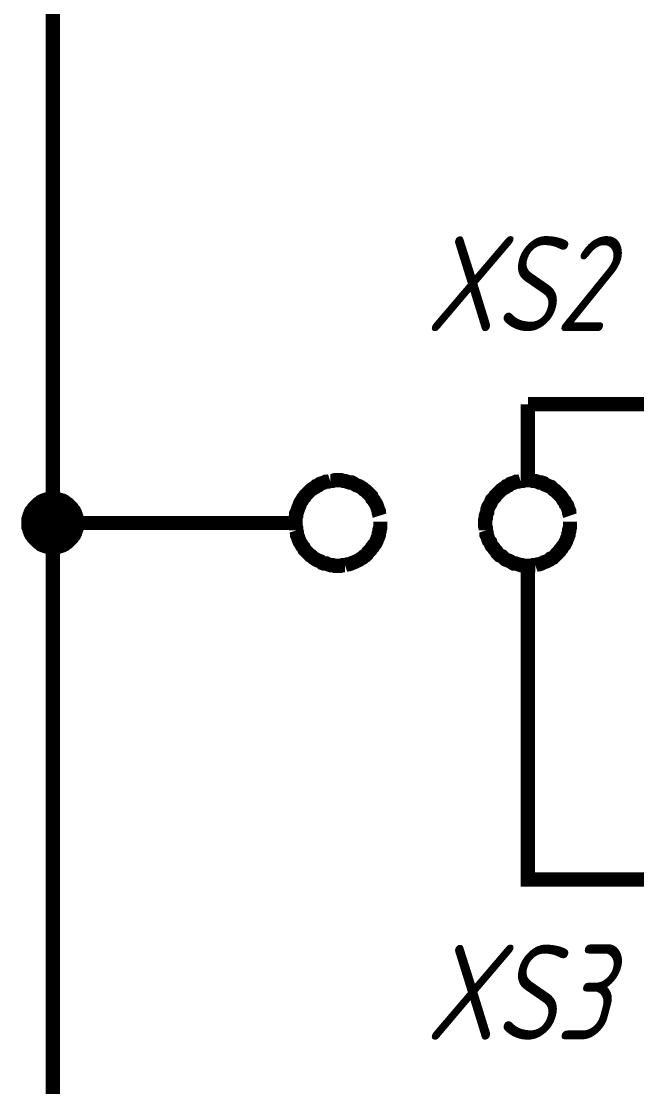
# Model space of a CAD drawing. Extents: x 196 to 1101, y 70 to 664.
# Drawn here: x 446.38 to 459.33, y 324.31 to 346.74 of the extents above; entities that cross this region are included whole.
import ezdxf

# ---------------------------------------------------------------- set-up
doc = ezdxf.new("R2010")
doc.units = 0
doc.header["$MEASUREMENT"] = 0
doc.layers.add('Sheet', color=255, linetype='CONTINUOUS')
doc.styles.add('GOST type A0', font='', dxfattribs={"oblique": 15, "height": 3.5})
doc.styles.get('GOST type A0').set_extended_font_data('GOST type A')

msp = doc.modelspace()

# ---------------------------------------------------------------- linework, layer by layer
at = {"layer": 'Sheet', "const_width": 0.3}
for points in [[(447.046, 351.182), (447.046, 336.177), (447.046, 321.172), (447.046, 306.182), (447.046, 291.176), (447.046, 283.674)], [(457.046, 337.171), (457.046, 338.678)], [(457.046, 338.678), (461.036, 338.678)], [(453.924, 336.332), (453.909, 336.379), (453.909, 336.425), (453.893, 336.457), (453.878, 336.503), (453.862, 336.55), (453.847, 336.581), (453.816, 336.627), (453.8, 336.658), (453.769, 336.69), (453.754, 336.736), (453.723, 336.767), (453.692, 336.798), (453.66, 336.829), (453.629, 336.86), (453.598, 336.876), (453.567, 336.907), (453.521, 336.938), (453.49, 336.954), (453.443, 336.969), (453.412, 336.985), (453.365, 337.016), (453.334, 337.031), (453.288, 337.031), (453.241, 337.047), (453.195, 337.062), (453.164, 337.062), (453.117, 337.078), (453.07, 337.078), (453.024, 337.078), (452.977, 337.078), (452.931, 337.062), (452.884, 337.062)], [(457.931, 336.332), (457.915, 336.379), (457.915, 336.425), (457.9, 336.457), (457.884, 336.503), (457.869, 336.55), (457.838, 336.581), (457.822, 336.627), (457.791, 336.658), (457.775, 336.69), (457.744, 336.736), (457.713, 336.767), (457.682, 336.798), (457.651, 336.829), (457.62, 336.86), (457.589, 336.876), (457.558, 336.907), (457.527, 336.938), (457.48, 336.954), (457.449, 336.969), (457.403, 336.985), (457.372, 337.016), (457.325, 337.031), (457.279, 337.031), (457.247, 337.047), (457.201, 337.062), (457.154, 337.062), (457.108, 337.078), (457.077, 337.078), (457.03, 337.078), (456.984, 337.078), (456.937, 337.062), (456.89, 337.062)], [(452.884, 337.062), (452.838, 337.047), (452.791, 337.047), (452.76, 337.031), (452.713, 337.016), (452.667, 337), (452.636, 336.969), (452.589, 336.954), (452.558, 336.923), (452.527, 336.907), (452.48, 336.876), (452.449, 336.845), (452.418, 336.814), (452.387, 336.783), (452.356, 336.752), (452.341, 336.721), (452.31, 336.69), (452.294, 336.658), (452.263, 336.612), (452.247, 336.581), (452.232, 336.534), (452.216, 336.503), (452.201, 336.457), (452.185, 336.41), (452.17, 336.379), (452.17, 336.332), (452.154, 336.286), (452.154, 336.239), (452.154, 336.208), (452.154, 336.161), (452.154, 336.115), (452.17, 336.068), (452.17, 336.022)], [(456.89, 337.062), (456.844, 337.047), (456.797, 337.047), (456.766, 337.031), (456.72, 337.016), (456.673, 337), (456.642, 336.969), (456.595, 336.954), (456.564, 336.923), (456.533, 336.907), (456.487, 336.876), (456.456, 336.845), (456.424, 336.814), (456.393, 336.783), (456.362, 336.752), (456.347, 336.721), (456.316, 336.69), (456.285, 336.658), (456.269, 336.612), (456.254, 336.581), (456.223, 336.534), (456.207, 336.503), (456.192, 336.457), (456.192, 336.41), (456.176, 336.379), (456.161, 336.332), (456.161, 336.286), (456.145, 336.239), (456.145, 336.208), (456.145, 336.161), (456.145, 336.115), (456.161, 336.068), (456.161, 336.022)], [(446.533, 336.177), (446.533, 336.208), (446.533, 336.224), (446.533, 336.255), (446.549, 336.286), (446.549, 336.301), (446.564, 336.332), (446.564, 336.348), (446.58, 336.379), (446.58, 336.394), (446.595, 336.425), (446.611, 336.441), (446.626, 336.457), (446.642, 336.488), (446.657, 336.503), (446.673, 336.519), (446.688, 336.534), (446.704, 336.55), (446.719, 336.565), (446.735, 336.581), (446.766, 336.596), (446.782, 336.612), (446.797, 336.627), (446.828, 336.643), (446.844, 336.643), (446.875, 336.658), (446.89, 336.658), (446.921, 336.674), (446.937, 336.674), (446.968, 336.69), (446.999, 336.69), (447.014, 336.69), (447.046, 336.69)], [(446.533, 336.177), (446.533, 336.208), (446.533, 336.224), (446.533, 336.255), (446.549, 336.286), (446.549, 336.301), (446.564, 336.332), (446.564, 336.348), (446.58, 336.379), (446.58, 336.394), (446.595, 336.425), (446.611, 336.441), (446.626, 336.457), (446.642, 336.488), (446.657, 336.503), (446.673, 336.519), (446.688, 336.534), (446.704, 336.55), (446.719, 336.565), (446.735, 336.581), (446.766, 336.596), (446.782, 336.612), (446.797, 336.627), (446.828, 336.643), (446.844, 336.643), (446.875, 336.658), (446.89, 336.658), (446.921, 336.674), (446.937, 336.674), (446.968, 336.69), (446.999, 336.69), (447.014, 336.69), (447.046, 336.69)], [(446.533, 336.177), (446.533, 336.208), (446.533, 336.224), (446.533, 336.255), (446.549, 336.286), (446.549, 336.301), (446.564, 336.332), (446.564, 336.348), (446.58, 336.379), (446.58, 336.394), (446.595, 336.425), (446.611, 336.441), (446.626, 336.457), (446.642, 336.488), (446.657, 336.503), (446.673, 336.519), (446.688, 336.534), (446.704, 336.55), (446.719, 336.565), (446.735, 336.581), (446.766, 336.596), (446.782, 336.612), (446.797, 336.627), (446.828, 336.643), (446.844, 336.643), (446.875, 336.658), (446.89, 336.658), (446.921, 336.674), (446.937, 336.674), (446.968, 336.69), (446.999, 336.69), (447.014, 336.69), (447.046, 336.69)], [(446.533, 336.177), (446.533, 336.208), (446.533, 336.224), (446.533, 336.255), (446.549, 336.286), (446.549, 336.301), (446.564, 336.332), (446.564, 336.348), (446.58, 336.379), (446.58, 336.394), (446.595, 336.425), (446.611, 336.441), (446.626, 336.457), (446.642, 336.488), (446.657, 336.503), (446.673, 336.519), (446.688, 336.534), (446.704, 336.55), (446.719, 336.565), (446.735, 336.581), (446.766, 336.596), (446.782, 336.612), (446.797, 336.627), (446.828, 336.643), (446.844, 336.643), (446.875, 336.658), (446.89, 336.658), (446.921, 336.674), (446.937, 336.674), (446.968, 336.69), (446.999, 336.69), (447.014, 336.69), (447.046, 336.69)], [(446.533, 336.177), (446.533, 336.208), (446.533, 336.224), (446.533, 336.255), (446.549, 336.286), (446.549, 336.301), (446.564, 336.332), (446.564, 336.348), (446.58, 336.379), (446.58, 336.394), (446.595, 336.425), (446.611, 336.441), (446.626, 336.457), (446.642, 336.488), (446.657, 336.503), (446.673, 336.519), (446.688, 336.534), (446.704, 336.55), (446.719, 336.565), (446.735, 336.581), (446.766, 336.596), (446.782, 336.612), (446.797, 336.627), (446.828, 336.643), (446.844, 336.643), (446.875, 336.658), (446.89, 336.658), (446.921, 336.674), (446.937, 336.674), (446.968, 336.69), (446.999, 336.69), (447.014, 336.69), (447.046, 336.69)], [(446.533, 336.177), (446.533, 336.208), (446.533, 336.224), (446.533, 336.255), (446.549, 336.286), (446.549, 336.301), (446.564, 336.332), (446.564, 336.348), (446.58, 336.379), (446.58, 336.394), (446.595, 336.425), (446.611, 336.441), (446.626, 336.457), (446.642, 336.488), (446.657, 336.503), (446.673, 336.519), (446.688, 336.534), (446.704, 336.55), (446.719, 336.565), (446.735, 336.581), (446.766, 336.596), (446.782, 336.612), (446.797, 336.627), (446.828, 336.643), (446.844, 336.643), (446.875, 336.658), (446.89, 336.658), (446.921, 336.674), (446.937, 336.674), (446.968, 336.69), (446.999, 336.69), (447.014, 336.69), (447.046, 336.69)], [(446.533, 336.177), (446.533, 336.208), (446.533, 336.224), (446.533, 336.255), (446.549, 336.286), (446.549, 336.301), (446.564, 336.332), (446.564, 336.348), (446.58, 336.379), (446.58, 336.394), (446.595, 336.425), (446.611, 336.441), (446.626, 336.457), (446.642, 336.488), (446.657, 336.503), (446.673, 336.519), (446.688, 336.534), (446.704, 336.55), (446.719, 336.565), (446.735, 336.581), (446.766, 336.596), (446.782, 336.612), (446.797, 336.627), (446.828, 336.643), (446.844, 336.643), (446.875, 336.658), (446.89, 336.658), (446.921, 336.674), (446.937, 336.674), (446.968, 336.69), (446.999, 336.69), (447.014, 336.69), (447.046, 336.69)], [(446.533, 336.177), (446.533, 336.208), (446.533, 336.224), (446.533, 336.255), (446.549, 336.286), (446.549, 336.301), (446.564, 336.332), (446.564, 336.348), (446.58, 336.379), (446.58, 336.394), (446.595, 336.425), (446.611, 336.441), (446.626, 336.457), (446.642, 336.488), (446.657, 336.503), (446.673, 336.519), (446.688, 336.534), (446.704, 336.55), (446.719, 336.565), (446.735, 336.581), (446.766, 336.596), (446.782, 336.612), (446.797, 336.627), (446.828, 336.643), (446.844, 336.643), (446.875, 336.658), (446.89, 336.658), (446.921, 336.674), (446.937, 336.674), (446.968, 336.69), (446.999, 336.69), (447.014, 336.69), (447.046, 336.69)], [(447.046, 336.69), (447.046, 336.69)], [(447.046, 336.69), (447.077, 336.69), (447.092, 336.69), (447.123, 336.69), (447.154, 336.674), (447.17, 336.674), (447.201, 336.658), (447.216, 336.658), (447.247, 336.643), (447.263, 336.643), (447.294, 336.627), (447.31, 336.612), (447.325, 336.596), (447.356, 336.581), (447.372, 336.565), (447.387, 336.55), (447.403, 336.534), (447.418, 336.519), (447.434, 336.503), (447.449, 336.488), (447.465, 336.457), (447.48, 336.441), (447.496, 336.425), (447.511, 336.394), (447.511, 336.379), (447.527, 336.348), (447.527, 336.332), (447.542, 336.301), (447.542, 336.286), (447.558, 336.255), (447.558, 336.224), (447.558, 336.208), (447.558, 336.177)], [(447.046, 336.69), (447.046, 336.69)], [(447.046, 336.69), (447.077, 336.69), (447.092, 336.69), (447.123, 336.69), (447.154, 336.674), (447.17, 336.674), (447.201, 336.658), (447.216, 336.658), (447.247, 336.643), (447.263, 336.643), (447.294, 336.627), (447.31, 336.612), (447.325, 336.596), (447.356, 336.581), (447.372, 336.565), (447.387, 336.55), (447.403, 336.534), (447.418, 336.519), (447.434, 336.503), (447.449, 336.488), (447.465, 336.457), (447.48, 336.441), (447.496, 336.425), (447.511, 336.394), (447.511, 336.379), (447.527, 336.348), (447.527, 336.332), (447.542, 336.301), (447.542, 336.286), (447.558, 336.255), (447.558, 336.224), (447.558, 336.208), (447.558, 336.177)], [(447.046, 336.69), (447.046, 336.69)], [(447.046, 336.69), (447.077, 336.69), (447.092, 336.69), (447.123, 336.69), (447.154, 336.674), (447.17, 336.674), (447.201, 336.658), (447.216, 336.658), (447.247, 336.643), (447.263, 336.643), (447.294, 336.627), (447.31, 336.612), (447.325, 336.596), (447.356, 336.581), (447.372, 336.565), (447.387, 336.55), (447.403, 336.534), (447.418, 336.519), (447.434, 336.503), (447.449, 336.488), (447.465, 336.457), (447.48, 336.441), (447.496, 336.425), (447.511, 336.394), (447.511, 336.379), (447.527, 336.348), (447.527, 336.332), (447.542, 336.301), (447.542, 336.286), (447.558, 336.255), (447.558, 336.224), (447.558, 336.208), (447.558, 336.177)], [(447.046, 336.69), (447.046, 336.69)], [(447.046, 336.69), (447.077, 336.69), (447.092, 336.69), (447.123, 336.69), (447.154, 336.674), (447.17, 336.674), (447.201, 336.658), (447.216, 336.658), (447.247, 336.643), (447.263, 336.643), (447.294, 336.627), (447.31, 336.612), (447.325, 336.596), (447.356, 336.581), (447.372, 336.565), (447.387, 336.55), (447.403, 336.534), (447.418, 336.519), (447.434, 336.503), (447.449, 336.488), (447.465, 336.457), (447.48, 336.441), (447.496, 336.425), (447.511, 336.394), (447.511, 336.379), (447.527, 336.348), (447.527, 336.332), (447.542, 336.301), (447.542, 336.286), (447.558, 336.255), (447.558, 336.224), (447.558, 336.208), (447.558, 336.177)], [(447.046, 336.69), (447.046, 336.69)], [(447.046, 336.69), (447.077, 336.69), (447.092, 336.69), (447.123, 336.69), (447.154, 336.674), (447.17, 336.674), (447.201, 336.658), (447.216, 336.658), (447.247, 336.643), (447.263, 336.643), (447.294, 336.627), (447.31, 336.612), (447.325, 336.596), (447.356, 336.581), (447.372, 336.565), (447.387, 336.55), (447.403, 336.534), (447.418, 336.519), (447.434, 336.503), (447.449, 336.488), (447.465, 336.457), (447.48, 336.441), (447.496, 336.425), (447.511, 336.394), (447.511, 336.379), (447.527, 336.348), (447.527, 336.332), (447.542, 336.301), (447.542, 336.286), (447.558, 336.255), (447.558, 336.224), (447.558, 336.208), (447.558, 336.177)], [(447.046, 336.69), (447.046, 336.69)], [(447.046, 336.69), (447.077, 336.69), (447.092, 336.69), (447.123, 336.69), (447.154, 336.674), (447.17, 336.674), (447.201, 336.658), (447.216, 336.658), (447.247, 336.643), (447.263, 336.643), (447.294, 336.627), (447.31, 336.612), (447.325, 336.596), (447.356, 336.581), (447.372, 336.565), (447.387, 336.55), (447.403, 336.534), (447.418, 336.519), (447.434, 336.503), (447.449, 336.488), (447.465, 336.457), (447.48, 336.441), (447.496, 336.425), (447.511, 336.394), (447.511, 336.379), (447.527, 336.348), (447.527, 336.332), (447.542, 336.301), (447.542, 336.286), (447.558, 336.255), (447.558, 336.224), (447.558, 336.208), (447.558, 336.177)], [(447.046, 336.69), (447.046, 336.69)], [(447.046, 336.69), (447.077, 336.69), (447.092, 336.69), (447.123, 336.69), (447.154, 336.674), (447.17, 336.674), (447.201, 336.658), (447.216, 336.658), (447.247, 336.643), (447.263, 336.643), (447.294, 336.627), (447.31, 336.612), (447.325, 336.596), (447.356, 336.581), (447.372, 336.565), (447.387, 336.55), (447.403, 336.534), (447.418, 336.519), (447.434, 336.503), (447.449, 336.488), (447.465, 336.457), (447.48, 336.441), (447.496, 336.425), (447.511, 336.394), (447.511, 336.379), (447.527, 336.348), (447.527, 336.332), (447.542, 336.301), (447.542, 336.286), (447.558, 336.255), (447.558, 336.224), (447.558, 336.208), (447.558, 336.177)], [(447.046, 336.69), (447.046, 336.69)], [(447.046, 336.69), (447.077, 336.69), (447.092, 336.69), (447.123, 336.69), (447.154, 336.674), (447.17, 336.674), (447.201, 336.658), (447.216, 336.658), (447.247, 336.643), (447.263, 336.643), (447.294, 336.627), (447.31, 336.612), (447.325, 336.596), (447.356, 336.581), (447.372, 336.565), (447.387, 336.55), (447.403, 336.534), (447.418, 336.519), (447.434, 336.503), (447.449, 336.488), (447.465, 336.457), (447.48, 336.441), (447.496, 336.425), (447.511, 336.394), (447.511, 336.379), (447.527, 336.348), (447.527, 336.332), (447.542, 336.301), (447.542, 336.286), (447.558, 336.255), (447.558, 336.224), (447.558, 336.208), (447.558, 336.177)], [(447.046, 335.664), (447.014, 335.664), (446.999, 335.664), (446.968, 335.664), (446.937, 335.68), (446.921, 335.68), (446.89, 335.695), (446.875, 335.695), (446.844, 335.711), (446.828, 335.711), (446.797, 335.726), (446.782, 335.742), (446.766, 335.758), (446.735, 335.773), (446.719, 335.789), (446.704, 335.804), (446.688, 335.82), (446.673, 335.835), (446.657, 335.851), (446.642, 335.866), (446.626, 335.897), (446.611, 335.913), (446.595, 335.928), (446.58, 335.959), (446.58, 335.975), (446.564, 336.006), (446.564, 336.022), (446.549, 336.053), (446.549, 336.068), (446.533, 336.099), (446.533, 336.13), (446.533, 336.146), (446.533, 336.177)], [(446.533, 336.177), (446.533, 336.177)], [(447.046, 335.664), (447.014, 335.664), (446.999, 335.664), (446.968, 335.664), (446.937, 335.68), (446.921, 335.68), (446.89, 335.695), (446.875, 335.695), (446.844, 335.711), (446.828, 335.711), (446.797, 335.726), (446.782, 335.742), (446.766, 335.758), (446.735, 335.773), (446.719, 335.789), (446.704, 335.804), (446.688, 335.82), (446.673, 335.835), (446.657, 335.851), (446.642, 335.866), (446.626, 335.897), (446.611, 335.913), (446.595, 335.928), (446.58, 335.959), (446.58, 335.975), (446.564, 336.006), (446.564, 336.022), (446.549, 336.053), (446.549, 336.068), (446.533, 336.099), (446.533, 336.13), (446.533, 336.146), (446.533, 336.177)], [(446.533, 336.177), (446.533, 336.177)], [(447.046, 335.664), (447.014, 335.664), (446.999, 335.664), (446.968, 335.664), (446.937, 335.68), (446.921, 335.68), (446.89, 335.695), (446.875, 335.695), (446.844, 335.711), (446.828, 335.711), (446.797, 335.726), (446.782, 335.742), (446.766, 335.758), (446.735, 335.773), (446.719, 335.789), (446.704, 335.804), (446.688, 335.82), (446.673, 335.835), (446.657, 335.851), (446.642, 335.866), (446.626, 335.897), (446.611, 335.913), (446.595, 335.928), (446.58, 335.959), (446.58, 335.975), (446.564, 336.006), (446.564, 336.022), (446.549, 336.053), (446.549, 336.068), (446.533, 336.099), (446.533, 336.13), (446.533, 336.146), (446.533, 336.177)], [(446.533, 336.177), (446.533, 336.177)], [(447.046, 335.664), (447.014, 335.664), (446.999, 335.664), (446.968, 335.664), (446.937, 335.68), (446.921, 335.68), (446.89, 335.695), (446.875, 335.695), (446.844, 335.711), (446.828, 335.711), (446.797, 335.726), (446.782, 335.742), (446.766, 335.758), (446.735, 335.773), (446.719, 335.789), (446.704, 335.804), (446.688, 335.82), (446.673, 335.835), (446.657, 335.851), (446.642, 335.866), (446.626, 335.897), (446.611, 335.913), (446.595, 335.928), (446.58, 335.959), (446.58, 335.975), (446.564, 336.006), (446.564, 336.022), (446.549, 336.053), (446.549, 336.068), (446.533, 336.099), (446.533, 336.13), (446.533, 336.146), (446.533, 336.177)], [(446.533, 336.177), (446.533, 336.177)], [(447.046, 335.664), (447.014, 335.664), (446.999, 335.664), (446.968, 335.664), (446.937, 335.68), (446.921, 335.68), (446.89, 335.695), (446.875, 335.695), (446.844, 335.711), (446.828, 335.711), (446.797, 335.726), (446.782, 335.742), (446.766, 335.758), (446.735, 335.773), (446.719, 335.789), (446.704, 335.804), (446.688, 335.82), (446.673, 335.835), (446.657, 335.851), (446.642, 335.866), (446.626, 335.897), (446.611, 335.913), (446.595, 335.928), (446.58, 335.959), (446.58, 335.975), (446.564, 336.006), (446.564, 336.022), (446.549, 336.053), (446.549, 336.068), (446.533, 336.099), (446.533, 336.13), (446.533, 336.146), (446.533, 336.177)], [(446.533, 336.177), (446.533, 336.177)], [(447.046, 335.664), (447.014, 335.664), (446.999, 335.664), (446.968, 335.664), (446.937, 335.68), (446.921, 335.68), (446.89, 335.695), (446.875, 335.695), (446.844, 335.711), (446.828, 335.711), (446.797, 335.726), (446.782, 335.742), (446.766, 335.758), (446.735, 335.773), (446.719, 335.789), (446.704, 335.804), (446.688, 335.82), (446.673, 335.835), (446.657, 335.851), (446.642, 335.866), (446.626, 335.897), (446.611, 335.913), (446.595, 335.928), (446.58, 335.959), (446.58, 335.975), (446.564, 336.006), (446.564, 336.022), (446.549, 336.053), (446.549, 336.068), (446.533, 336.099), (446.533, 336.13), (446.533, 336.146), (446.533, 336.177)], [(446.533, 336.177), (446.533, 336.177)], [(447.046, 335.664), (447.014, 335.664), (446.999, 335.664), (446.968, 335.664), (446.937, 335.68), (446.921, 335.68), (446.89, 335.695), (446.875, 335.695), (446.844, 335.711), (446.828, 335.711), (446.797, 335.726), (446.782, 335.742), (446.766, 335.758), (446.735, 335.773), (446.719, 335.789), (446.704, 335.804), (446.688, 335.82), (446.673, 335.835), (446.657, 335.851), (446.642, 335.866), (446.626, 335.897), (446.611, 335.913), (446.595, 335.928), (446.58, 335.959), (446.58, 335.975), (446.564, 336.006), (446.564, 336.022), (446.549, 336.053), (446.549, 336.068), (446.533, 336.099), (446.533, 336.13), (446.533, 336.146), (446.533, 336.177)], [(446.533, 336.177), (446.533, 336.177)], [(447.046, 335.664), (447.014, 335.664), (446.999, 335.664), (446.968, 335.664), (446.937, 335.68), (446.921, 335.68), (446.89, 335.695), (446.875, 335.695), (446.844, 335.711), (446.828, 335.711), (446.797, 335.726), (446.782, 335.742), (446.766, 335.758), (446.735, 335.773), (446.719, 335.789), (446.704, 335.804), (446.688, 335.82), (446.673, 335.835), (446.657, 335.851), (446.642, 335.866), (446.626, 335.897), (446.611, 335.913), (446.595, 335.928), (446.58, 335.959), (446.58, 335.975), (446.564, 336.006), (446.564, 336.022), (446.549, 336.053), (446.549, 336.068), (446.533, 336.099), (446.533, 336.13), (446.533, 336.146), (446.533, 336.177)], [(446.533, 336.177), (446.533, 336.177)], [(447.558, 336.177), (447.558, 336.146), (447.558, 336.13), (447.558, 336.099), (447.542, 336.068), (447.542, 336.053), (447.527, 336.022), (447.527, 336.006), (447.511, 335.975), (447.511, 335.959), (447.496, 335.928), (447.48, 335.913), (447.465, 335.897), (447.449, 335.866), (447.434, 335.851), (447.418, 335.835), (447.403, 335.82), (447.387, 335.804), (447.372, 335.789), (447.356, 335.773), (447.325, 335.758), (447.31, 335.742), (447.294, 335.726), (447.263, 335.711), (447.247, 335.711), (447.216, 335.695), (447.201, 335.695), (447.17, 335.68), (447.154, 335.68), (447.123, 335.664), (447.092, 335.664), (447.077, 335.664), (447.046, 335.664)], [(447.558, 336.177), (447.558, 336.146), (447.558, 336.13), (447.558, 336.099), (447.542, 336.068), (447.542, 336.053), (447.527, 336.022), (447.527, 336.006), (447.511, 335.975), (447.511, 335.959), (447.496, 335.928), (447.48, 335.913), (447.465, 335.897), (447.449, 335.866), (447.434, 335.851), (447.418, 335.835), (447.403, 335.82), (447.387, 335.804), (447.372, 335.789), (447.356, 335.773), (447.325, 335.758), (447.31, 335.742), (447.294, 335.726), (447.263, 335.711), (447.247, 335.711), (447.216, 335.695), (447.201, 335.695), (447.17, 335.68), (447.154, 335.68), (447.123, 335.664), (447.092, 335.664), (447.077, 335.664), (447.046, 335.664)], [(449.546, 336.177), (447.046, 336.177)], [(447.558, 336.177), (447.558, 336.146), (447.558, 336.13), (447.558, 336.099), (447.542, 336.068), (447.542, 336.053), (447.527, 336.022), (447.527, 336.006), (447.511, 335.975), (447.511, 335.959), (447.496, 335.928), (447.48, 335.913), (447.465, 335.897), (447.449, 335.866), (447.434, 335.851), (447.418, 335.835), (447.403, 335.82), (447.387, 335.804), (447.372, 335.789), (447.356, 335.773), (447.325, 335.758), (447.31, 335.742), (447.294, 335.726), (447.263, 335.711), (447.247, 335.711), (447.216, 335.695), (447.201, 335.695), (447.17, 335.68), (447.154, 335.68), (447.123, 335.664), (447.092, 335.664), (447.077, 335.664), (447.046, 335.664)], [(447.558, 336.177), (447.558, 336.146), (447.558, 336.13), (447.558, 336.099), (447.542, 336.068), (447.542, 336.053), (447.527, 336.022), (447.527, 336.006), (447.511, 335.975), (447.511, 335.959), (447.496, 335.928), (447.48, 335.913), (447.465, 335.897), (447.449, 335.866), (447.434, 335.851), (447.418, 335.835), (447.403, 335.82), (447.387, 335.804), (447.372, 335.789), (447.356, 335.773), (447.325, 335.758), (447.31, 335.742), (447.294, 335.726), (447.263, 335.711), (447.247, 335.711), (447.216, 335.695), (447.201, 335.695), (447.17, 335.68), (447.154, 335.68), (447.123, 335.664), (447.092, 335.664), (447.077, 335.664), (447.046, 335.664)], [(447.558, 336.177), (447.558, 336.146), (447.558, 336.13), (447.558, 336.099), (447.542, 336.068), (447.542, 336.053), (447.527, 336.022), (447.527, 336.006), (447.511, 335.975), (447.511, 335.959), (447.496, 335.928), (447.48, 335.913), (447.465, 335.897), (447.449, 335.866), (447.434, 335.851), (447.418, 335.835), (447.403, 335.82), (447.387, 335.804), (447.372, 335.789), (447.356, 335.773), (447.325, 335.758), (447.31, 335.742), (447.294, 335.726), (447.263, 335.711), (447.247, 335.711), (447.216, 335.695), (447.201, 335.695), (447.17, 335.68), (447.154, 335.68), (447.123, 335.664), (447.092, 335.664), (447.077, 335.664), (447.046, 335.664)], [(447.558, 336.177), (447.558, 336.146), (447.558, 336.13), (447.558, 336.099), (447.542, 336.068), (447.542, 336.053), (447.527, 336.022), (447.527, 336.006), (447.511, 335.975), (447.511, 335.959), (447.496, 335.928), (447.48, 335.913), (447.465, 335.897), (447.449, 335.866), (447.434, 335.851), (447.418, 335.835), (447.403, 335.82), (447.387, 335.804), (447.372, 335.789), (447.356, 335.773), (447.325, 335.758), (447.31, 335.742), (447.294, 335.726), (447.263, 335.711), (447.247, 335.711), (447.216, 335.695), (447.201, 335.695), (447.17, 335.68), (447.154, 335.68), (447.123, 335.664), (447.092, 335.664), (447.077, 335.664), (447.046, 335.664)], [(447.558, 336.177), (447.558, 336.146), (447.558, 336.13), (447.558, 336.099), (447.542, 336.068), (447.542, 336.053), (447.527, 336.022), (447.527, 336.006), (447.511, 335.975), (447.511, 335.959), (447.496, 335.928), (447.48, 335.913), (447.465, 335.897), (447.449, 335.866), (447.434, 335.851), (447.418, 335.835), (447.403, 335.82), (447.387, 335.804), (447.372, 335.789), (447.356, 335.773), (447.325, 335.758), (447.31, 335.742), (447.294, 335.726), (447.263, 335.711), (447.247, 335.711), (447.216, 335.695), (447.201, 335.695), (447.17, 335.68), (447.154, 335.68), (447.123, 335.664), (447.092, 335.664), (447.077, 335.664), (447.046, 335.664)], [(447.558, 336.177), (447.558, 336.146), (447.558, 336.13), (447.558, 336.099), (447.542, 336.068), (447.542, 336.053), (447.527, 336.022), (447.527, 336.006), (447.511, 335.975), (447.511, 335.959), (447.496, 335.928), (447.48, 335.913), (447.465, 335.897), (447.449, 335.866), (447.434, 335.851), (447.418, 335.835), (447.403, 335.82), (447.387, 335.804), (447.372, 335.789), (447.356, 335.773), (447.325, 335.758), (447.31, 335.742), (447.294, 335.726), (447.263, 335.711), (447.247, 335.711), (447.216, 335.695), (447.201, 335.695), (447.17, 335.68), (447.154, 335.68), (447.123, 335.664), (447.092, 335.664), (447.077, 335.664), (447.046, 335.664)], [(447.558, 336.177), (447.558, 336.177), (447.558, 336.177), (447.558, 336.177), (447.558, 336.177), (447.558, 336.177), (447.558, 336.177), (447.558, 336.177), (447.558, 336.177), (447.558, 336.177), (447.558, 336.177), (447.558, 336.177), (447.558, 336.177), (447.558, 336.177), (447.558, 336.177), (447.558, 336.177), (447.558, 336.177), (447.558, 336.177), (447.558, 336.177), (447.558, 336.177), (447.558, 336.177), (447.558, 336.177), (447.558, 336.177), (447.558, 336.177), (447.558, 336.177), (447.558, 336.177), (447.558, 336.177), (447.558, 336.177), (447.558, 336.177), (447.558, 336.177), (447.558, 336.177), (447.558, 336.177), (447.558, 336.177)], [(447.558, 336.177), (447.558, 336.177)], [(447.558, 336.177), (447.558, 336.177), (447.558, 336.177), (447.558, 336.177), (447.558, 336.177), (447.558, 336.177), (447.558, 336.177), (447.558, 336.177), (447.558, 336.177), (447.558, 336.177), (447.558, 336.177), (447.558, 336.177), (447.558, 336.177), (447.558, 336.177), (447.558, 336.177), (447.558, 336.177), (447.558, 336.177), (447.558, 336.177), (447.558, 336.177), (447.558, 336.177), (447.558, 336.177), (447.558, 336.177), (447.558, 336.177), (447.558, 336.177), (447.558, 336.177), (447.558, 336.177), (447.558, 336.177), (447.558, 336.177), (447.558, 336.177), (447.558, 336.177), (447.558, 336.177), (447.558, 336.177), (447.558, 336.177)], [(447.558, 336.177), (447.558, 336.177)], [(447.558, 336.177), (447.558, 336.177), (447.558, 336.177), (447.558, 336.177), (447.558, 336.177), (447.558, 336.177), (447.558, 336.177), (447.558, 336.177), (447.558, 336.177), (447.558, 336.177), (447.558, 336.177), (447.558, 336.177), (447.558, 336.177), (447.558, 336.177), (447.558, 336.177), (447.558, 336.177), (447.558, 336.177), (447.558, 336.177), (447.558, 336.177), (447.558, 336.177), (447.558, 336.177), (447.558, 336.177), (447.558, 336.177), (447.558, 336.177), (447.558, 336.177), (447.558, 336.177), (447.558, 336.177), (447.558, 336.177), (447.558, 336.177), (447.558, 336.177), (447.558, 336.177), (447.558, 336.177), (447.558, 336.177)], [(447.558, 336.177), (447.558, 336.177)], [(447.558, 336.177), (447.558, 336.177), (447.558, 336.177), (447.558, 336.177), (447.558, 336.177), (447.558, 336.177), (447.558, 336.177), (447.558, 336.177), (447.558, 336.177), (447.558, 336.177), (447.558, 336.177), (447.558, 336.177), (447.558, 336.177), (447.558, 336.177), (447.558, 336.177), (447.558, 336.177), (447.558, 336.177), (447.558, 336.177), (447.558, 336.177), (447.558, 336.177), (447.558, 336.177), (447.558, 336.177), (447.558, 336.177), (447.558, 336.177), (447.558, 336.177), (447.558, 336.177), (447.558, 336.177), (447.558, 336.177), (447.558, 336.177), (447.558, 336.177), (447.558, 336.177), (447.558, 336.177), (447.558, 336.177)], [(447.558, 336.177), (447.558, 336.177)], [(447.558, 336.177), (447.558, 336.177), (447.558, 336.177), (447.558, 336.177), (447.558, 336.177), (447.558, 336.177), (447.558, 336.177), (447.558, 336.177), (447.558, 336.177), (447.558, 336.177), (447.558, 336.177), (447.558, 336.177), (447.558, 336.177), (447.558, 336.177), (447.558, 336.177), (447.558, 336.177), (447.558, 336.177), (447.558, 336.177), (447.558, 336.177), (447.558, 336.177), (447.558, 336.177), (447.558, 336.177), (447.558, 336.177), (447.558, 336.177), (447.558, 336.177), (447.558, 336.177), (447.558, 336.177), (447.558, 336.177), (447.558, 336.177), (447.558, 336.177), (447.558, 336.177), (447.558, 336.177), (447.558, 336.177)], [(447.558, 336.177), (447.558, 336.177)], [(447.558, 336.177), (447.558, 336.177), (447.558, 336.177), (447.558, 336.177), (447.558, 336.177), (447.558, 336.177), (447.558, 336.177), (447.558, 336.177), (447.558, 336.177), (447.558, 336.177), (447.558, 336.177), (447.558, 336.177), (447.558, 336.177), (447.558, 336.177), (447.558, 336.177), (447.558, 336.177), (447.558, 336.177), (447.558, 336.177), (447.558, 336.177), (447.558, 336.177), (447.558, 336.177), (447.558, 336.177), (447.558, 336.177), (447.558, 336.177), (447.558, 336.177), (447.558, 336.177), (447.558, 336.177), (447.558, 336.177), (447.558, 336.177), (447.558, 336.177), (447.558, 336.177), (447.558, 336.177), (447.558, 336.177)], [(447.558, 336.177), (447.558, 336.177)], [(447.558, 336.177), (447.558, 336.177), (447.558, 336.177), (447.558, 336.177), (447.558, 336.177), (447.558, 336.177), (447.558, 336.177), (447.558, 336.177), (447.558, 336.177), (447.558, 336.177), (447.558, 336.177), (447.558, 336.177), (447.558, 336.177), (447.558, 336.177), (447.558, 336.177), (447.558, 336.177), (447.558, 336.177), (447.558, 336.177), (447.558, 336.177), (447.558, 336.177), (447.558, 336.177), (447.558, 336.177), (447.558, 336.177), (447.558, 336.177), (447.558, 336.177), (447.558, 336.177), (447.558, 336.177), (447.558, 336.177), (447.558, 336.177), (447.558, 336.177), (447.558, 336.177), (447.558, 336.177), (447.558, 336.177)], [(447.558, 336.177), (447.558, 336.177)], [(447.558, 336.177), (447.558, 336.177), (447.558, 336.177), (447.558, 336.177), (447.558, 336.177), (447.558, 336.177), (447.558, 336.177), (447.558, 336.177), (447.558, 336.177), (447.558, 336.177), (447.558, 336.177), (447.558, 336.177), (447.558, 336.177), (447.558, 336.177), (447.558, 336.177), (447.558, 336.177), (447.558, 336.177), (447.558, 336.177), (447.558, 336.177), (447.558, 336.177), (447.558, 336.177), (447.558, 336.177), (447.558, 336.177), (447.558, 336.177), (447.558, 336.177), (447.558, 336.177), (447.558, 336.177), (447.558, 336.177), (447.558, 336.177), (447.558, 336.177), (447.558, 336.177), (447.558, 336.177), (447.558, 336.177)], [(447.558, 336.177), (447.558, 336.177)], [(452.046, 336.177), (449.546, 336.177)], [(453.195, 335.292), (453.241, 335.307), (453.272, 335.307), (453.319, 335.323), (453.35, 335.338), (453.397, 335.354), (453.428, 335.369), (453.459, 335.385), (453.49, 335.4), (453.536, 335.431), (453.567, 335.447), (453.598, 335.478), (453.629, 335.493), (453.66, 335.525), (453.676, 335.556), (453.707, 335.587), (453.738, 335.618), (453.754, 335.649), (453.785, 335.68), (453.8, 335.711), (453.831, 335.742), (453.847, 335.773), (453.862, 335.804), (453.878, 335.851), (453.893, 335.882), (453.909, 335.928), (453.909, 335.959), (453.924, 336.006), (453.924, 336.037), (453.94, 336.084), (453.94, 336.13), (453.94, 336.161), (453.94, 336.208)], [(457.201, 335.292), (457.247, 335.307), (457.279, 335.307), (457.325, 335.323), (457.356, 335.338), (457.387, 335.354), (457.434, 335.369), (457.465, 335.385), (457.496, 335.4), (457.527, 335.431), (457.574, 335.447), (457.605, 335.478), (457.62, 335.493), (457.651, 335.525), (457.682, 335.556), (457.713, 335.587), (457.729, 335.618), (457.76, 335.649), (457.775, 335.68), (457.806, 335.711), (457.822, 335.742), (457.838, 335.773), (457.853, 335.804), (457.869, 335.851), (457.884, 335.882), (457.9, 335.928), (457.9, 335.959), (457.915, 336.006), (457.915, 336.037), (457.931, 336.084), (457.931, 336.13), (457.931, 336.161), (457.931, 336.208)], [(452.17, 336.022), (452.185, 335.975), (452.185, 335.928), (452.201, 335.897), (452.216, 335.851), (452.232, 335.804), (452.247, 335.773), (452.279, 335.726), (452.294, 335.695), (452.325, 335.664), (452.341, 335.618), (452.372, 335.587), (452.403, 335.556), (452.434, 335.525), (452.465, 335.493), (452.496, 335.478), (452.527, 335.447), (452.574, 335.416), (452.605, 335.4), (452.636, 335.385), (452.682, 335.369), (452.713, 335.338), (452.76, 335.323), (452.806, 335.323), (452.838, 335.307), (452.884, 335.292), (452.931, 335.292), (452.977, 335.276), (453.008, 335.276), (453.055, 335.276), (453.101, 335.276), (453.148, 335.292), (453.195, 335.292)], [(456.161, 336.022), (456.176, 335.975), (456.176, 335.928), (456.192, 335.897), (456.207, 335.851), (456.223, 335.804), (456.254, 335.773), (456.269, 335.726), (456.285, 335.695), (456.316, 335.664), (456.347, 335.618), (456.378, 335.587), (456.393, 335.556), (456.424, 335.525), (456.456, 335.493), (456.502, 335.478), (456.533, 335.447), (456.564, 335.416), (456.595, 335.4), (456.642, 335.385), (456.673, 335.369), (456.72, 335.338), (456.751, 335.323), (456.797, 335.323), (456.844, 335.307), (456.89, 335.292), (456.921, 335.292), (456.968, 335.276), (457.015, 335.276), (457.061, 335.276), (457.108, 335.276), (457.154, 335.292), (457.201, 335.292)], [(457.046, 335.183), (457.046, 332.682)], [(484.53, 328.674), (474.546, 328.674), (457.046, 328.674), (457.046, 332.682), (457.046, 332.682)]]:
    msp.add_lwpolyline(points, dxfattribs=at)
at = {"layer": 'Sheet', "const_width": 0.508}
msp.add_lwpolyline([(446.682, 336.183, 1), (447.19, 336.183, 1)], format="xyb", close=True, dxfattribs=at)

# ---------------------------------------------------------------- texts
at = {"layer": 'Sheet', "style": 'GOST type A0', "oblique": 15}
for s, p in [('XS2', (454.887, 340.216)), ('XS3', (454.887, 325.304))]:
    msp.add_text(s, height=2, dxfattribs=at).set_placement(p)

doc.saveas('drawing.dxf')
